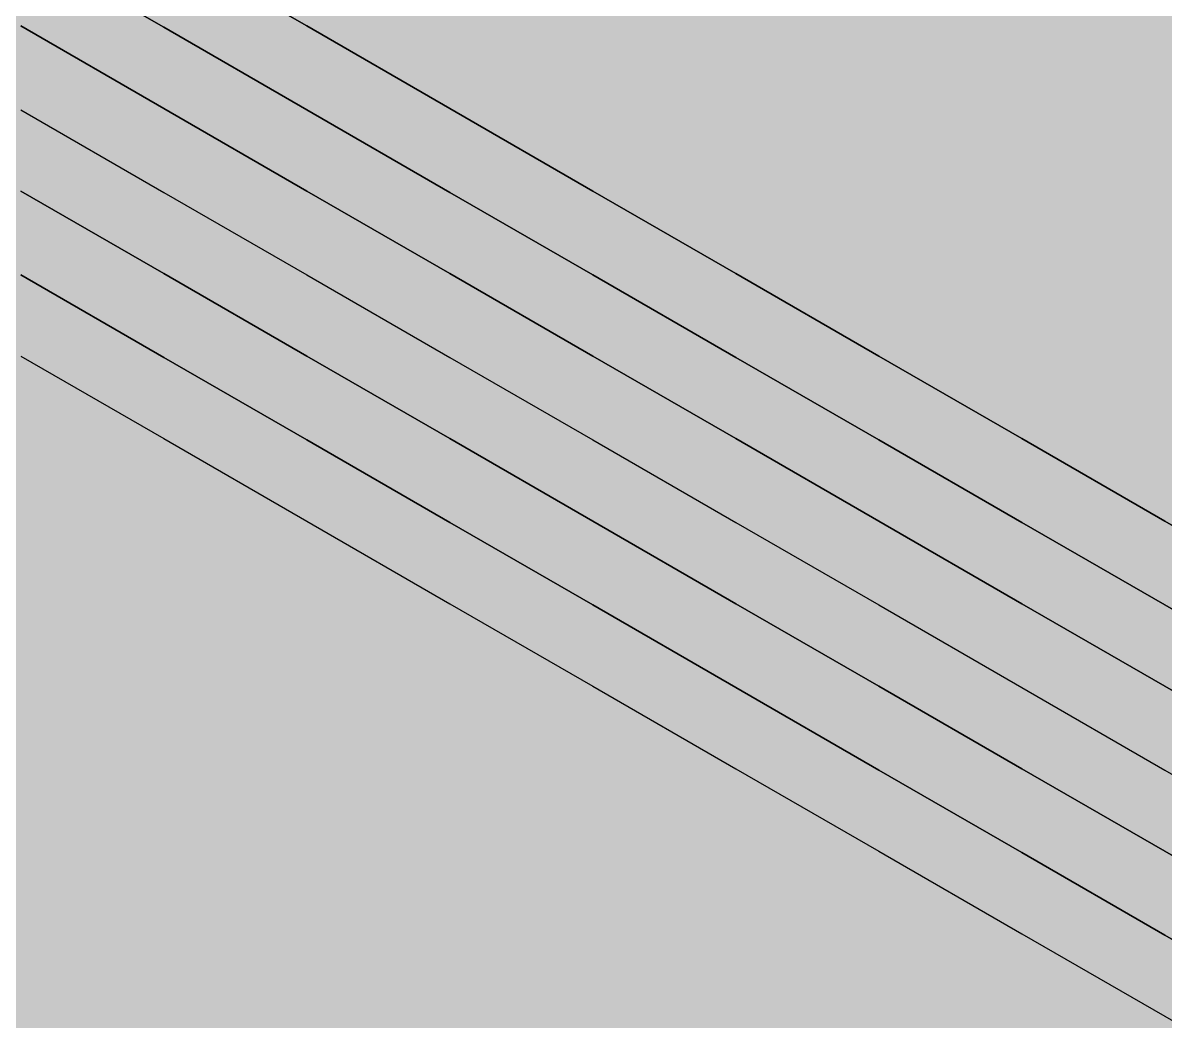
# Model space of a CAD drawing. Header units: metres. Extents: x 0 to 28.4, y 0 to 5.9.
# Drawn here: x 24.8203 to 25.1662, y 4.5685 to 4.871 of the extents above; entities that cross this region are included whole.
import ezdxf

# ---------------------------------------------------------------- set-up
doc = ezdxf.new("R2010")
doc.units = ezdxf.units.M
doc.header["$LTSCALE"] = 0.25
doc.layers.add('ISO-ARISTAS', color=8, linetype='CONTINUOUS')
doc.layers.add('ISO-CONCRETO-SUP', color=254, linetype='CONTINUOUS', true_color=0xe8e8e8)

msp = doc.modelspace()

# ---------------------------------------------------------------- linework, layer by layer
at = {"layer": 'ISO-ARISTAS', "color": 250}
for p, q in [((24.86292, 4.8696), (24.81962, 4.8946)), ((24.81962, 4.8946), (24.86292, 4.8696)), ((24.90622, 4.87), (24.86292, 4.895)), ((24.86292, 4.895), (24.90622, 4.87)), ((24.86292, 4.895), (24.90622, 4.87)), ((24.86292, 4.895), (24.90622, 4.87)), ((24.86292, 4.845), (24.81962, 4.87)), ((24.81962, 4.87), (24.86292, 4.845)), ((24.86292, 4.845), (24.81962, 4.87)), ((24.81962, 4.87), (24.86292, 4.845)), ((24.90622, 4.8446), (24.86292, 4.8696)), ((24.86292, 4.8696), (24.90622, 4.8446)), ((24.94952, 4.845), (24.90622, 4.87)), ((24.90622, 4.87), (24.94952, 4.845)), ((24.90622, 4.87), (24.94952, 4.845)), ((24.90622, 4.87), (24.94952, 4.845)), ((24.81962, 4.8446), (24.86292, 4.8196)), ((24.81962, 4.8446), (24.86292, 4.8196)), ((24.90622, 4.82), (24.86292, 4.845)), ((24.86292, 4.845), (24.90622, 4.82)), ((24.90622, 4.82), (24.86292, 4.845)), ((24.86292, 4.845), (24.90622, 4.82)), ((24.94952, 4.8196), (24.90622, 4.8446)), ((24.90622, 4.8446), (24.94952, 4.8196)), ((24.99282, 4.82), (24.94952, 4.845)), ((24.94952, 4.845), (24.99282, 4.82)), ((24.94952, 4.845), (24.99282, 4.82)), ((24.94952, 4.845), (24.99282, 4.82)), ((24.81962, 4.82), (24.86292, 4.795)), ((24.81962, 4.82), (24.86292, 4.795)), ((24.86292, 4.795), (24.81962, 4.82)), ((24.81962, 4.82), (24.86292, 4.795)), ((24.86292, 4.795), (24.81962, 4.82)), ((24.86292, 4.795), (24.81962, 4.82)), ((24.86292, 4.8196), (24.90622, 4.7946)), ((24.86292, 4.8196), (24.90622, 4.7946)), ((24.94952, 4.795), (24.90622, 4.82)), ((24.90622, 4.82), (24.94952, 4.795)), ((24.94952, 4.795), (24.90622, 4.82)), ((24.90622, 4.82), (24.94952, 4.795)), ((24.99282, 4.7946), (24.94952, 4.8196)), ((24.94952, 4.8196), (24.99282, 4.7946)), ((25.03612, 4.795), (24.99282, 4.82)), ((24.99282, 4.82), (25.03612, 4.795)), ((24.99282, 4.82), (25.03612, 4.795)), ((24.99282, 4.82), (25.03612, 4.795)), ((24.86292, 4.7696), (24.81962, 4.7946)), ((24.86292, 4.7696), (24.81962, 4.7946)), ((24.86292, 4.7696), (24.81962, 4.7946)), ((24.81962, 4.7946), (24.86292, 4.7696)), ((24.86292, 4.795), (24.90622, 4.77)), ((24.86292, 4.795), (24.90622, 4.77)), ((24.90622, 4.77), (24.86292, 4.795)), ((24.86292, 4.795), (24.90622, 4.77)), ((24.90622, 4.77), (24.86292, 4.795)), ((24.90622, 4.77), (24.86292, 4.795)), ((24.90622, 4.7946), (24.94952, 4.7696)), ((24.90622, 4.7946), (24.94952, 4.7696)), ((24.99282, 4.77), (24.94952, 4.795)), ((24.94952, 4.795), (24.99282, 4.77)), ((24.99282, 4.77), (24.94952, 4.795)), ((24.94952, 4.795), (24.99282, 4.77)), ((25.03612, 4.7696), (24.99282, 4.7946)), ((24.99282, 4.7946), (25.03612, 4.7696)), ((25.07942, 4.77), (25.03612, 4.795)), ((25.03612, 4.795), (25.07942, 4.77)), ((25.03612, 4.795), (25.07942, 4.77)), ((25.03612, 4.795), (25.07942, 4.77)), ((24.81962, 4.77), (24.86292, 4.745)), ((24.81962, 4.77), (24.86292, 4.745)), ((24.90622, 4.77), (24.94952, 4.745)), ((24.90622, 4.77), (24.94952, 4.745)), ((24.94952, 4.745), (24.90622, 4.77)), ((24.90622, 4.77), (24.94952, 4.745)), ((24.94952, 4.745), (24.90622, 4.77)), ((24.94952, 4.745), (24.90622, 4.77)), ((25.03612, 4.745), (24.99282, 4.77)), ((24.99282, 4.77), (25.03612, 4.745)), ((25.03612, 4.745), (24.99282, 4.77)), ((24.99282, 4.77), (25.03612, 4.745)), ((25.12272, 4.745), (25.07942, 4.77)), ((25.07942, 4.77), (25.12272, 4.745)), ((25.07942, 4.77), (25.12272, 4.745)), ((25.07942, 4.77), (25.12272, 4.745)), ((24.90622, 4.7446), (24.86292, 4.7696)), ((24.90622, 4.7446), (24.86292, 4.7696)), ((24.90622, 4.7446), (24.86292, 4.7696)), ((24.86292, 4.7696), (24.90622, 4.7446)), ((24.94952, 4.7696), (24.99282, 4.7446)), ((24.94952, 4.7696), (24.99282, 4.7446)), ((25.07942, 4.7446), (25.03612, 4.7696)), ((25.03612, 4.7696), (25.07942, 4.7446)), ((24.86292, 4.745), (24.90622, 4.72)), ((24.86292, 4.745), (24.90622, 4.72)), ((24.94952, 4.7196), (24.90622, 4.7446)), ((24.94952, 4.7196), (24.90622, 4.7446)), ((24.94952, 4.7196), (24.90622, 4.7446)), ((24.90622, 4.7446), (24.94952, 4.7196)), ((24.94952, 4.745), (24.99282, 4.72)), ((24.94952, 4.745), (24.99282, 4.72)), ((24.99282, 4.72), (24.94952, 4.745)), ((24.94952, 4.745), (24.99282, 4.72)), ((24.99282, 4.72), (24.94952, 4.745)), ((24.99282, 4.72), (24.94952, 4.745)), ((24.99282, 4.7446), (25.03612, 4.7196)), ((24.99282, 4.7446), (25.03612, 4.7196)), ((25.07942, 4.72), (25.03612, 4.745)), ((25.03612, 4.745), (25.07942, 4.72)), ((25.07942, 4.72), (25.03612, 4.745)), ((25.03612, 4.745), (25.07942, 4.72)), ((25.12272, 4.7196), (25.07942, 4.7446)), ((25.07942, 4.7446), (25.12272, 4.7196)), ((25.16603, 4.72), (25.12272, 4.745)), ((25.12272, 4.745), (25.16603, 4.72)), ((25.12272, 4.745), (25.16603, 4.72)), ((25.12272, 4.745), (25.16603, 4.72)), ((24.90622, 4.72), (24.94952, 4.695)), ((24.90622, 4.72), (24.94952, 4.695)), ((24.99282, 4.6946), (24.94952, 4.7196)), ((24.99282, 4.6946), (24.94952, 4.7196)), ((24.99282, 4.6946), (24.94952, 4.7196)), ((24.94952, 4.7196), (24.99282, 4.6946)), ((24.99282, 4.72), (25.03612, 4.695)), ((24.99282, 4.72), (25.03612, 4.695)), ((25.03612, 4.695), (24.99282, 4.72)), ((24.99282, 4.72), (25.03612, 4.695)), ((25.03612, 4.695), (24.99282, 4.72)), ((25.03612, 4.695), (24.99282, 4.72)), ((25.03612, 4.7196), (25.07942, 4.6946)), ((25.03612, 4.7196), (25.07942, 4.6946)), ((25.12272, 4.695), (25.07942, 4.72)), ((25.07942, 4.72), (25.12272, 4.695)), ((25.12272, 4.695), (25.07942, 4.72)), ((25.07942, 4.72), (25.12272, 4.695)), ((25.16603, 4.6946), (25.12272, 4.7196)), ((25.12272, 4.7196), (25.16603, 4.6946)), ((25.20933, 4.695), (25.16603, 4.72)), ((25.16603, 4.72), (25.20933, 4.695)), ((25.16603, 4.72), (25.20933, 4.695)), ((25.16603, 4.72), (25.20933, 4.695)), ((24.94952, 4.695), (24.99282, 4.67)), ((24.94952, 4.695), (24.99282, 4.67)), ((25.03612, 4.6696), (24.99282, 4.6946)), ((25.03612, 4.6696), (24.99282, 4.6946)), ((25.03612, 4.6696), (24.99282, 4.6946)), ((24.99282, 4.6946), (25.03612, 4.6696)), ((25.03612, 4.695), (25.07942, 4.67)), ((25.03612, 4.695), (25.07942, 4.67)), ((25.07942, 4.67), (25.03612, 4.695)), ((25.03612, 4.695), (25.07942, 4.67)), ((25.07942, 4.67), (25.03612, 4.695)), ((25.07942, 4.67), (25.03612, 4.695)), ((25.07942, 4.6946), (25.12272, 4.6696)), ((25.07942, 4.6946), (25.12272, 4.6696)), ((25.16603, 4.67), (25.12272, 4.695)), ((25.12272, 4.695), (25.16603, 4.67)), ((25.16603, 4.67), (25.12272, 4.695)), ((25.12272, 4.695), (25.16603, 4.67)), ((25.20933, 4.6696), (25.16603, 4.6946)), ((25.16603, 4.6946), (25.20933, 4.6696)), ((24.99282, 4.67), (25.03612, 4.645)), ((24.99282, 4.67), (25.03612, 4.645)), ((25.07942, 4.6446), (25.03612, 4.6696)), ((25.07942, 4.6446), (25.03612, 4.6696)), ((25.07942, 4.6446), (25.03612, 4.6696)), ((25.03612, 4.6696), (25.07942, 4.6446)), ((25.07942, 4.67), (25.12272, 4.645)), ((25.07942, 4.67), (25.12272, 4.645)), ((25.12272, 4.645), (25.07942, 4.67)), ((25.07942, 4.67), (25.12272, 4.645)), ((25.12272, 4.645), (25.07942, 4.67)), ((25.12272, 4.645), (25.07942, 4.67)), ((25.12272, 4.6696), (25.16603, 4.6446)), ((25.12272, 4.6696), (25.16603, 4.6446)), ((25.20933, 4.645), (25.16603, 4.67)), ((25.16603, 4.67), (25.20933, 4.645)), ((25.20933, 4.645), (25.16603, 4.67)), ((25.16603, 4.67), (25.20933, 4.645)), ((25.03612, 4.645), (25.07942, 4.62)), ((25.03612, 4.645), (25.07942, 4.62)), ((25.12272, 4.6196), (25.07942, 4.6446)), ((25.12272, 4.6196), (25.07942, 4.6446)), ((25.12272, 4.6196), (25.07942, 4.6446)), ((25.07942, 4.6446), (25.12272, 4.6196)), ((25.12272, 4.645), (25.16603, 4.62)), ((25.12272, 4.645), (25.16603, 4.62)), ((25.16603, 4.62), (25.12272, 4.645)), ((25.12272, 4.645), (25.16603, 4.62)), ((25.16603, 4.62), (25.12272, 4.645)), ((25.16603, 4.62), (25.12272, 4.645)), ((25.16603, 4.6446), (25.20933, 4.6196)), ((25.16603, 4.6446), (25.20933, 4.6196)), ((25.07942, 4.62), (25.12272, 4.595)), ((25.07942, 4.62), (25.12272, 4.595)), ((25.16603, 4.5946), (25.12272, 4.6196)), ((25.16603, 4.5946), (25.12272, 4.6196)), ((25.16603, 4.5946), (25.12272, 4.6196)), ((25.12272, 4.6196), (25.16603, 4.5946)), ((25.16603, 4.62), (25.20933, 4.595)), ((25.16603, 4.62), (25.20933, 4.595)), ((25.20933, 4.595), (25.16603, 4.62)), ((25.16603, 4.62), (25.20933, 4.595)), ((25.20933, 4.595), (25.16603, 4.62)), ((25.20933, 4.595), (25.16603, 4.62)), ((25.12272, 4.595), (25.16603, 4.57)), ((25.12272, 4.595), (25.16603, 4.57)), ((25.20933, 4.5696), (25.16603, 4.5946)), ((25.20933, 4.5696), (25.16603, 4.5946)), ((25.20933, 4.5696), (25.16603, 4.5946)), ((25.16603, 4.5946), (25.20933, 4.5696)), ((25.16603, 4.57), (25.20933, 4.545)), ((25.16603, 4.57), (25.20933, 4.545))]:
    msp.add_line(p, q, dxfattribs=at)
at = {"layer": 'ISO-CONCRETO-SUP', "true_color": 0xa6a6a2}
for points in [[(24.86292, 4.895), (24.90622, 4.87), (24.86292, 4.94246), (24.90622, 4.91746)], [(24.94952, 4.89246), (24.99282, 4.86746), (24.94952, 4.93992), (24.99282, 4.91492)], [(24.86292, 4.88992), (24.90622, 4.86492), (24.86292, 4.93738), (24.90622, 4.91238)], [(25.03612, 4.88992), (25.07942, 4.86492), (25.03612, 4.93738), (25.07942, 4.91238)], [(24.94952, 4.88738), (24.99282, 4.86238), (24.94952, 4.93484), (24.99282, 4.90984)], [(25.12272, 4.88738), (25.16603, 4.86238), (25.12272, 4.93484), (25.16603, 4.90984)], [(25.03612, 4.88484), (25.07942, 4.85984), (25.03612, 4.9323), (25.07942, 4.9073)], [(25.12272, 4.8823), (25.16603, 4.8573), (25.12272, 4.92976), (25.16603, 4.90476)], [(24.81962, 4.87), (24.86292, 4.845), (24.81962, 4.92), (24.86292, 4.895)], [(24.90622, 4.87), (24.94952, 4.845), (24.90622, 4.91746), (24.94952, 4.89246)], [(24.81962, 4.86746), (24.86292, 4.84246), (24.81962, 4.91492), (24.86292, 4.88992)], [(24.90622, 4.86492), (24.94952, 4.83992), (24.90622, 4.91238), (24.94952, 4.88738)], [(24.99282, 4.86746), (25.03612, 4.84246), (24.99282, 4.91492), (25.03612, 4.88992)], [(25.07942, 4.86492), (25.12272, 4.83992), (25.07942, 4.91238), (25.12272, 4.88738)], [(24.99282, 4.86238), (25.03612, 4.83738), (24.99282, 4.90984), (25.03612, 4.88484)], [(25.16603, 4.86238), (25.20933, 4.83738), (25.16603, 4.90984), (25.20933, 4.88484)], [(25.07942, 4.85984), (25.12272, 4.83484), (25.07942, 4.9073), (25.12272, 4.8823)], [(25.16603, 4.8573), (25.20933, 4.8323), (25.16603, 4.90476), (25.20933, 4.87976)], [(24.81962, 4.84714), (24.86292, 4.82214), (24.81962, 4.8946), (24.86292, 4.8696)], [(24.86292, 4.845), (24.90622, 4.82), (24.86292, 4.895), (24.90622, 4.87)], [(24.94952, 4.845), (24.99282, 4.82), (24.94952, 4.89246), (24.99282, 4.86746)], [(24.86292, 4.84246), (24.90622, 4.81746), (24.86292, 4.88992), (24.90622, 4.86492)], [(25.03612, 4.84246), (25.07942, 4.81746), (25.03612, 4.88992), (25.07942, 4.86492)], [(24.94952, 4.83992), (24.99282, 4.81492), (24.94952, 4.88738), (24.99282, 4.86238)], [(25.03612, 4.83738), (25.07942, 4.81238), (25.03612, 4.88484), (25.07942, 4.85984)], [(25.12272, 4.83992), (25.16603, 4.81492), (25.12272, 4.88738), (25.16603, 4.86238)], [(25.12272, 4.83484), (25.16603, 4.80984), (25.12272, 4.8823), (25.16603, 4.8573)], [(24.81962, 4.82), (24.86292, 4.795), (24.81962, 4.87), (24.86292, 4.845)], [(24.81962, 4.8446), (24.86292, 4.8196), (24.81962, 4.87), (24.86292, 4.845)], [(24.81962, 4.82), (24.86292, 4.795), (24.81962, 4.86746), (24.86292, 4.84246)], [(24.86292, 4.82214), (24.90622, 4.79714), (24.86292, 4.8696), (24.90622, 4.8446)], [(24.90622, 4.82), (24.94952, 4.795), (24.90622, 4.87), (24.94952, 4.845)], [(24.99282, 4.82), (25.03612, 4.795), (24.99282, 4.86746), (25.03612, 4.84246)], [(24.90622, 4.81746), (24.94952, 4.79246), (24.90622, 4.86492), (24.94952, 4.83992)], [(25.07942, 4.81746), (25.12272, 4.79246), (25.07942, 4.86492), (25.12272, 4.83992)], [(24.99282, 4.81492), (25.03612, 4.78992), (24.99282, 4.86238), (25.03612, 4.83738)], [(25.07942, 4.81238), (25.12272, 4.78738), (25.07942, 4.85984), (25.12272, 4.83484)], [(25.16603, 4.81492), (25.20933, 4.78992), (25.16603, 4.86238), (25.20933, 4.83738)], [(25.16603, 4.80984), (25.20933, 4.78484), (25.16603, 4.8573), (25.20933, 4.8323)], [(24.81962, 4.79968), (24.86292, 4.77468), (24.81962, 4.84714), (24.86292, 4.82214)], [(24.86292, 4.795), (24.90622, 4.77), (24.86292, 4.845), (24.90622, 4.82)], [(24.86292, 4.8196), (24.90622, 4.7946), (24.86292, 4.845), (24.90622, 4.82)], [(24.90622, 4.79714), (24.94952, 4.77214), (24.90622, 4.8446), (24.94952, 4.8196)], [(24.94952, 4.795), (24.99282, 4.77), (24.94952, 4.845), (24.99282, 4.82)], [(24.86292, 4.795), (24.90622, 4.77), (24.86292, 4.84246), (24.90622, 4.81746)], [(24.94952, 4.79246), (24.99282, 4.76746), (24.94952, 4.83992), (24.99282, 4.81492)], [(25.03612, 4.795), (25.07942, 4.77), (25.03612, 4.84246), (25.07942, 4.81746)], [(25.12272, 4.79246), (25.16603, 4.76746), (25.12272, 4.83992), (25.16603, 4.81492)], [(25.03612, 4.78992), (25.07942, 4.76492), (25.03612, 4.83738), (25.07942, 4.81238)], [(25.12272, 4.78738), (25.16603, 4.76238), (25.12272, 4.83484), (25.16603, 4.80984)], [(24.86292, 4.77468), (24.90622, 4.74968), (24.86292, 4.82214), (24.90622, 4.79714)], [(24.81962, 4.7946), (24.86292, 4.7696), (24.81962, 4.82), (24.86292, 4.795)], [(24.90622, 4.77), (24.94952, 4.745), (24.90622, 4.82), (24.94952, 4.795)], [(24.90622, 4.7946), (24.94952, 4.7696), (24.90622, 4.82), (24.94952, 4.795)], [(24.94952, 4.77214), (24.99282, 4.74714), (24.94952, 4.8196), (24.99282, 4.7946)], [(24.99282, 4.77), (25.03612, 4.745), (24.99282, 4.82), (25.03612, 4.795)], [(24.90622, 4.77), (24.94952, 4.745), (24.90622, 4.81746), (24.94952, 4.79246)], [(24.99282, 4.76746), (25.03612, 4.74246), (24.99282, 4.81492), (25.03612, 4.78992)], [(25.07942, 4.77), (25.12272, 4.745), (25.07942, 4.81746), (25.12272, 4.79246)], [(25.16603, 4.76746), (25.20933, 4.74246), (25.16603, 4.81492), (25.20933, 4.78992)], [(25.07942, 4.76492), (25.12272, 4.73992), (25.07942, 4.81238), (25.12272, 4.78738)], [(25.16603, 4.76238), (25.20933, 4.73738), (25.16603, 4.80984), (25.20933, 4.78484)], [(24.81962, 4.75222), (24.86292, 4.72722), (24.81962, 4.79968), (24.86292, 4.77468)], [(24.81962, 4.74714), (24.86292, 4.72214), (24.81962, 4.7946), (24.86292, 4.7696)], [(24.86292, 4.7696), (24.90622, 4.7446), (24.86292, 4.795), (24.90622, 4.77)], [(24.90622, 4.74968), (24.94952, 4.72468), (24.90622, 4.79714), (24.94952, 4.77214)], [(24.94952, 4.745), (24.99282, 4.72), (24.94952, 4.795), (24.99282, 4.77)], [(24.94952, 4.7696), (24.99282, 4.7446), (24.94952, 4.795), (24.99282, 4.77)], [(24.99282, 4.74714), (25.03612, 4.72214), (24.99282, 4.7946), (25.03612, 4.7696)], [(25.03612, 4.745), (25.07942, 4.72), (25.03612, 4.795), (25.07942, 4.77)], [(24.94952, 4.745), (24.99282, 4.72), (24.94952, 4.79246), (24.99282, 4.76746)], [(25.12272, 4.745), (25.16603, 4.72), (25.12272, 4.79246), (25.16603, 4.76746)], [(25.03612, 4.74246), (25.07942, 4.71746), (25.03612, 4.78992), (25.07942, 4.76492)], [(25.12272, 4.73992), (25.16603, 4.71492), (25.12272, 4.78738), (25.16603, 4.76238)], [(24.86292, 4.72722), (24.90622, 4.70222), (24.86292, 4.77468), (24.90622, 4.74968)], [(24.90622, 4.7446), (24.94952, 4.7196), (24.90622, 4.77), (24.94952, 4.745)], [(24.94952, 4.72468), (24.99282, 4.69968), (24.94952, 4.77214), (24.99282, 4.74714)], [(24.99282, 4.72), (25.03612, 4.695), (24.99282, 4.77), (25.03612, 4.745)], [(24.99282, 4.7446), (25.03612, 4.7196), (24.99282, 4.77), (25.03612, 4.745)], [(25.07942, 4.72), (25.12272, 4.695), (25.07942, 4.77), (25.12272, 4.745)], [(24.86292, 4.72214), (24.90622, 4.69714), (24.86292, 4.7696), (24.90622, 4.7446)], [(24.99282, 4.72), (25.03612, 4.695), (24.99282, 4.76746), (25.03612, 4.74246)], [(25.03612, 4.72214), (25.07942, 4.69714), (25.03612, 4.7696), (25.07942, 4.7446)], [(25.16603, 4.72), (25.20933, 4.695), (25.16603, 4.76746), (25.20933, 4.74246)], [(25.07942, 4.71746), (25.12272, 4.69246), (25.07942, 4.76492), (25.12272, 4.73992)], [(25.16603, 4.71492), (25.20933, 4.68992), (25.16603, 4.76238), (25.20933, 4.73738)], [(24.81962, 4.70476), (24.86292, 4.67976), (24.81962, 4.75222), (24.86292, 4.72722)], [(24.90622, 4.70222), (24.94952, 4.67722), (24.90622, 4.74968), (24.94952, 4.72468)], [(24.81962, 4.69968), (24.86292, 4.67468), (24.81962, 4.74714), (24.86292, 4.72214)], [(24.99282, 4.69968), (25.03612, 4.67468), (24.99282, 4.74714), (25.03612, 4.72214)], [(24.90622, 4.69714), (24.94952, 4.67214), (24.90622, 4.7446), (24.94952, 4.7196)], [(24.94952, 4.7196), (24.99282, 4.6946), (24.94952, 4.745), (24.99282, 4.72)], [(25.03612, 4.695), (25.07942, 4.67), (25.03612, 4.745), (25.07942, 4.72)], [(25.03612, 4.7196), (25.07942, 4.6946), (25.03612, 4.745), (25.07942, 4.72)], [(25.03612, 4.695), (25.07942, 4.67), (25.03612, 4.74246), (25.07942, 4.71746)], [(25.07942, 4.69714), (25.12272, 4.67214), (25.07942, 4.7446), (25.12272, 4.7196)], [(25.12272, 4.695), (25.16603, 4.67), (25.12272, 4.745), (25.16603, 4.72)], [(25.12272, 4.69246), (25.16603, 4.66746), (25.12272, 4.73992), (25.16603, 4.71492)], [(24.86292, 4.67976), (24.90622, 4.65476), (24.86292, 4.72722), (24.90622, 4.70222)], [(24.86292, 4.67468), (24.90622, 4.64968), (24.86292, 4.72214), (24.90622, 4.69714)], [(24.94952, 4.67722), (24.99282, 4.65222), (24.94952, 4.72468), (24.99282, 4.69968)], [(25.03612, 4.67468), (25.07942, 4.64968), (25.03612, 4.72214), (25.07942, 4.69714)], [(24.94952, 4.67214), (24.99282, 4.64714), (24.94952, 4.7196), (24.99282, 4.6946)], [(24.99282, 4.6946), (25.03612, 4.6696), (24.99282, 4.72), (25.03612, 4.695)], [(25.07942, 4.67), (25.12272, 4.645), (25.07942, 4.72), (25.12272, 4.695)], [(25.07942, 4.6946), (25.12272, 4.6696), (25.07942, 4.72), (25.12272, 4.695)], [(25.12272, 4.67214), (25.16603, 4.64714), (25.12272, 4.7196), (25.16603, 4.6946)], [(25.16603, 4.67), (25.20933, 4.645), (25.16603, 4.72), (25.20933, 4.695)], [(25.07942, 4.67), (25.12272, 4.645), (25.07942, 4.71746), (25.12272, 4.69246)], [(25.16603, 4.66746), (25.20933, 4.64246), (25.16603, 4.71492), (25.20933, 4.68992)], [(24.81962, 4.6573), (24.86292, 4.6323), (24.81962, 4.70476), (24.86292, 4.67976)], [(24.90622, 4.65476), (24.94952, 4.62976), (24.90622, 4.70222), (24.94952, 4.67722)], [(24.81962, 4.65222), (24.86292, 4.62722), (24.81962, 4.69968), (24.86292, 4.67468)], [(24.99282, 4.65222), (25.03612, 4.62722), (24.99282, 4.69968), (25.03612, 4.67468)], [(24.90622, 4.64968), (24.94952, 4.62468), (24.90622, 4.69714), (24.94952, 4.67214)], [(24.99282, 4.64714), (25.03612, 4.62214), (24.99282, 4.6946), (25.03612, 4.6696)], [(25.03612, 4.6696), (25.07942, 4.6446), (25.03612, 4.695), (25.07942, 4.67)], [(25.07942, 4.64968), (25.12272, 4.62468), (25.07942, 4.69714), (25.12272, 4.67214)], [(25.12272, 4.645), (25.16603, 4.62), (25.12272, 4.695), (25.16603, 4.67)], [(25.12272, 4.6696), (25.16603, 4.6446), (25.12272, 4.695), (25.16603, 4.67)], [(25.16603, 4.64714), (25.20933, 4.62214), (25.16603, 4.6946), (25.20933, 4.6696)], [(25.12272, 4.645), (25.16603, 4.62), (25.12272, 4.69246), (25.16603, 4.66746)], [(24.86292, 4.6323), (24.90622, 4.6073), (24.86292, 4.67976), (24.90622, 4.65476)], [(24.94952, 4.62976), (24.99282, 4.60476), (24.94952, 4.67722), (24.99282, 4.65222)], [(24.86292, 4.62722), (24.90622, 4.60222), (24.86292, 4.67468), (24.90622, 4.64968)], [(25.03612, 4.62722), (25.07942, 4.60222), (25.03612, 4.67468), (25.07942, 4.64968)], [(24.94952, 4.62468), (24.99282, 4.59968), (24.94952, 4.67214), (24.99282, 4.64714)], [(25.03612, 4.62214), (25.07942, 4.59714), (25.03612, 4.6696), (25.07942, 4.6446)], [(25.07942, 4.6446), (25.12272, 4.6196), (25.07942, 4.67), (25.12272, 4.645)], [(25.12272, 4.62468), (25.16603, 4.59968), (25.12272, 4.67214), (25.16603, 4.64714)], [(25.16603, 4.62), (25.20933, 4.595), (25.16603, 4.67), (25.20933, 4.645)], [(25.16603, 4.6446), (25.20933, 4.6196), (25.16603, 4.67), (25.20933, 4.645)], [(25.16603, 4.62), (25.20933, 4.595), (25.16603, 4.66746), (25.20933, 4.64246)], [(24.81962, 4.60984), (24.86292, 4.58484), (24.81962, 4.6573), (24.86292, 4.6323)], [(24.90622, 4.6073), (24.94952, 4.5823), (24.90622, 4.65476), (24.94952, 4.62976)], [(24.81962, 4.60476), (24.86292, 4.57976), (24.81962, 4.65222), (24.86292, 4.62722)], [(24.90622, 4.60222), (24.94952, 4.57722), (24.90622, 4.64968), (24.94952, 4.62468)], [(24.99282, 4.60476), (25.03612, 4.57976), (24.99282, 4.65222), (25.03612, 4.62722)], [(25.07942, 4.60222), (25.12272, 4.57722), (25.07942, 4.64968), (25.12272, 4.62468)], [(24.99282, 4.59968), (25.03612, 4.57468), (24.99282, 4.64714), (25.03612, 4.62214)], [(25.16603, 4.59968), (25.20933, 4.57468), (25.16603, 4.64714), (25.20933, 4.62214)], [(25.07942, 4.59714), (25.12272, 4.57214), (25.07942, 4.6446), (25.12272, 4.6196)], [(25.12272, 4.6196), (25.16603, 4.5946), (25.12272, 4.645), (25.16603, 4.62)], [(24.86292, 4.58484), (24.90622, 4.55984), (24.86292, 4.6323), (24.90622, 4.6073)], [(24.94952, 4.5823), (24.99282, 4.5573), (24.94952, 4.62976), (24.99282, 4.60476)], [(24.86292, 4.57976), (24.90622, 4.55476), (24.86292, 4.62722), (24.90622, 4.60222)], [(24.94952, 4.57722), (24.99282, 4.55222), (24.94952, 4.62468), (24.99282, 4.59968)], [(25.03612, 4.57976), (25.07942, 4.55476), (25.03612, 4.62722), (25.07942, 4.60222)], [(25.12272, 4.57722), (25.16603, 4.55222), (25.12272, 4.62468), (25.16603, 4.59968)], [(25.03612, 4.57468), (25.07942, 4.54968), (25.03612, 4.62214), (25.07942, 4.59714)], [(25.12272, 4.57214), (25.16603, 4.54714), (25.12272, 4.6196), (25.16603, 4.5946)], [(25.16603, 4.5946), (25.20933, 4.5696), (25.16603, 4.62), (25.20933, 4.595)], [(24.81962, 4.56238), (24.86292, 4.53738), (24.81962, 4.60984), (24.86292, 4.58484)], [(24.90622, 4.55984), (24.94952, 4.53484), (24.90622, 4.6073), (24.94952, 4.5823)], [(24.81962, 4.5573), (24.86292, 4.5323), (24.81962, 4.60476), (24.86292, 4.57976)], [(24.99282, 4.5573), (25.03612, 4.5323), (24.99282, 4.60476), (25.03612, 4.57976)], [(24.90622, 4.55476), (24.94952, 4.52976), (24.90622, 4.60222), (24.94952, 4.57722)], [(25.07942, 4.55476), (25.12272, 4.52976), (25.07942, 4.60222), (25.12272, 4.57722)], [(24.99282, 4.55222), (25.03612, 4.52722), (24.99282, 4.59968), (25.03612, 4.57468)], [(25.07942, 4.54968), (25.12272, 4.52468), (25.07942, 4.59714), (25.12272, 4.57214)], [(25.16603, 4.55222), (25.20933, 4.52722), (25.16603, 4.59968), (25.20933, 4.57468)], [(25.16603, 4.54714), (25.20933, 4.52214), (25.16603, 4.5946), (25.20933, 4.5696)], [(24.86292, 4.53738), (24.90622, 4.51238), (24.86292, 4.58484), (24.90622, 4.55984)], [(24.86292, 4.5323), (24.90622, 4.5073), (24.86292, 4.57976), (24.90622, 4.55476)], [(24.94952, 4.53484), (24.99282, 4.50984), (24.94952, 4.5823), (24.99282, 4.5573)], [(25.03612, 4.5323), (25.07942, 4.5073), (25.03612, 4.57976), (25.07942, 4.55476)], [(24.94952, 4.52976), (24.99282, 4.50476), (24.94952, 4.57722), (24.99282, 4.55222)], [(25.12272, 4.52976), (25.16603, 4.50476), (25.12272, 4.57722), (25.16603, 4.55222)], [(25.03612, 4.52722), (25.07942, 4.50222), (25.03612, 4.57468), (25.07942, 4.54968)], [(25.12272, 4.52468), (25.16603, 4.49968), (25.12272, 4.57214), (25.16603, 4.54714)]]:
    msp.add_solid(points, dxfattribs=at)
at = {"layer": 'ISO-CONCRETO-SUP', "true_color": 0xb8b8b3}
for points in [[(24.81962, 4.92), (24.86292, 4.895), (24.77631, 4.895), (24.81962, 4.87)], [(24.77964, 4.89692), (24.82295, 4.87192), (24.73967, 4.87385), (24.78298, 4.84885)], [(24.81962, 4.8946), (24.86292, 4.8696), (24.77631, 4.8696), (24.81962, 4.8446)], [(24.86292, 4.895), (24.90622, 4.87), (24.81962, 4.87), (24.86292, 4.845)], [(24.86292, 4.895), (24.90622, 4.87), (24.82295, 4.87192), (24.86625, 4.84692)], [(24.82295, 4.87192), (24.86625, 4.84692), (24.78298, 4.84885), (24.82628, 4.82385)], [(24.81962, 4.87), (24.86292, 4.845), (24.77631, 4.845), (24.81962, 4.82)], [(24.81962, 4.87), (24.86292, 4.845), (24.77631, 4.845), (24.81962, 4.82)], [(24.86292, 4.8696), (24.90622, 4.8446), (24.81962, 4.8446), (24.86292, 4.8196)], [(24.90622, 4.87), (24.94952, 4.845), (24.86292, 4.845), (24.90622, 4.82)], [(24.90622, 4.87), (24.94952, 4.845), (24.86625, 4.84692), (24.90955, 4.82192)], [(24.78298, 4.84885), (24.82628, 4.82385), (24.74301, 4.82577), (24.78631, 4.80077)], [(24.86625, 4.84692), (24.90955, 4.82192), (24.82628, 4.82385), (24.86958, 4.79885)], [(24.81962, 4.8446), (24.86292, 4.8196), (24.77631, 4.8196), (24.81962, 4.7946)], [(24.81962, 4.8446), (24.86292, 4.8196), (24.77631, 4.8196), (24.81962, 4.7946)], [(24.86292, 4.845), (24.90622, 4.82), (24.81962, 4.82), (24.86292, 4.795)], [(24.86292, 4.845), (24.90622, 4.82), (24.81962, 4.82), (24.86292, 4.795)], [(24.90622, 4.8446), (24.94952, 4.8196), (24.86292, 4.8196), (24.90622, 4.7946)], [(24.94952, 4.845), (24.99282, 4.82), (24.90622, 4.82), (24.94952, 4.795)], [(24.94952, 4.845), (24.99282, 4.82), (24.90955, 4.82192), (24.95285, 4.79692)], [(24.82628, 4.82385), (24.86958, 4.79885), (24.78631, 4.80077), (24.82961, 4.77577)], [(24.90955, 4.82192), (24.95285, 4.79692), (24.86958, 4.79885), (24.91288, 4.77385)], [(24.81962, 4.82), (24.86292, 4.795), (24.77964, 4.79692), (24.82295, 4.77192)], [(24.86292, 4.8196), (24.90622, 4.7946), (24.81962, 4.7946), (24.86292, 4.7696)], [(24.86292, 4.8196), (24.90622, 4.7946), (24.81962, 4.7946), (24.86292, 4.7696)], [(24.90622, 4.82), (24.94952, 4.795), (24.86292, 4.795), (24.90622, 4.77)], [(24.90622, 4.82), (24.94952, 4.795), (24.86292, 4.795), (24.90622, 4.77)], [(24.94952, 4.8196), (24.99282, 4.7946), (24.90622, 4.7946), (24.94952, 4.7696)], [(24.99282, 4.82), (25.03612, 4.795), (24.94952, 4.795), (24.99282, 4.77)], [(24.99282, 4.82), (25.03612, 4.795), (24.95285, 4.79692), (24.99615, 4.77192)], [(24.78631, 4.80077), (24.82961, 4.77577), (24.74634, 4.77769), (24.78964, 4.75269)], [(24.86958, 4.79885), (24.91288, 4.77385), (24.82961, 4.77577), (24.87291, 4.75077)], [(24.77964, 4.79692), (24.82295, 4.77192), (24.73967, 4.77385), (24.78298, 4.74885)], [(24.86292, 4.795), (24.90622, 4.77), (24.82295, 4.77192), (24.86625, 4.74692)], [(24.90622, 4.7946), (24.94952, 4.7696), (24.86292, 4.7696), (24.90622, 4.7446)], [(24.90622, 4.7946), (24.94952, 4.7696), (24.86292, 4.7696), (24.90622, 4.7446)], [(24.94952, 4.795), (24.99282, 4.77), (24.90622, 4.77), (24.94952, 4.745)], [(24.94952, 4.795), (24.99282, 4.77), (24.90622, 4.77), (24.94952, 4.745)], [(24.95285, 4.79692), (24.99615, 4.77192), (24.91288, 4.77385), (24.95618, 4.74885)], [(24.99282, 4.7946), (25.03612, 4.7696), (24.94952, 4.7696), (24.99282, 4.7446)], [(25.03612, 4.795), (25.07942, 4.77), (24.99282, 4.77), (25.03612, 4.745)], [(25.03612, 4.795), (25.07942, 4.77), (24.99615, 4.77192), (25.03945, 4.74692)], [(24.82961, 4.77577), (24.87291, 4.75077), (24.78964, 4.75269), (24.83294, 4.72769)], [(24.91288, 4.77385), (24.95618, 4.74885), (24.87291, 4.75077), (24.91621, 4.72577)], [(24.82295, 4.77192), (24.86625, 4.74692), (24.78298, 4.74885), (24.82628, 4.72385)], [(24.90622, 4.77), (24.94952, 4.745), (24.86625, 4.74692), (24.90955, 4.72192)], [(24.99282, 4.77), (25.03612, 4.745), (24.94952, 4.745), (24.99282, 4.72)], [(24.99282, 4.77), (25.03612, 4.745), (24.94952, 4.745), (24.99282, 4.72)], [(24.99615, 4.77192), (25.03945, 4.74692), (24.95618, 4.74885), (24.99948, 4.72385)], [(25.07942, 4.77), (25.12272, 4.745), (25.03612, 4.745), (25.07942, 4.72)], [(25.07942, 4.77), (25.12272, 4.745), (25.03945, 4.74692), (25.08275, 4.72192)], [(24.94952, 4.7696), (24.99282, 4.7446), (24.90622, 4.7446), (24.94952, 4.7196)], [(24.94952, 4.7696), (24.99282, 4.7446), (24.90622, 4.7446), (24.94952, 4.7196)], [(25.03612, 4.7696), (25.07942, 4.7446), (24.99282, 4.7446), (25.03612, 4.7196)], [(24.78964, 4.75269), (24.83294, 4.72769), (24.74967, 4.72962), (24.79297, 4.70462)], [(24.87291, 4.75077), (24.91621, 4.72577), (24.83294, 4.72769), (24.87624, 4.70269)], [(24.78298, 4.74885), (24.82628, 4.72385), (24.74301, 4.72577), (24.78631, 4.70077)], [(24.86625, 4.74692), (24.90955, 4.72192), (24.82628, 4.72385), (24.86958, 4.69885)], [(24.95618, 4.74885), (24.99948, 4.72385), (24.91621, 4.72577), (24.95951, 4.70077)], [(25.03945, 4.74692), (25.08275, 4.72192), (24.99948, 4.72385), (25.04278, 4.69885)], [(24.94952, 4.745), (24.99282, 4.72), (24.90955, 4.72192), (24.95285, 4.69692)], [(24.99282, 4.7446), (25.03612, 4.7196), (24.94952, 4.7196), (24.99282, 4.6946)], [(24.99282, 4.7446), (25.03612, 4.7196), (24.94952, 4.7196), (24.99282, 4.6946)], [(25.03612, 4.745), (25.07942, 4.72), (24.99282, 4.72), (25.03612, 4.695)], [(25.03612, 4.745), (25.07942, 4.72), (24.99282, 4.72), (25.03612, 4.695)], [(25.07942, 4.7446), (25.12272, 4.7196), (25.03612, 4.7196), (25.07942, 4.6946)], [(25.12272, 4.745), (25.16603, 4.72), (25.07942, 4.72), (25.12272, 4.695)], [(25.12272, 4.745), (25.16603, 4.72), (25.08275, 4.72192), (25.12606, 4.69692)], [(24.83294, 4.72769), (24.87624, 4.70269), (24.79297, 4.70462), (24.83627, 4.67962)], [(24.91621, 4.72577), (24.95951, 4.70077), (24.87624, 4.70269), (24.91954, 4.67769)], [(24.82628, 4.72385), (24.86958, 4.69885), (24.78631, 4.70077), (24.82961, 4.67577)], [(24.90955, 4.72192), (24.95285, 4.69692), (24.86958, 4.69885), (24.91288, 4.67385)], [(24.99948, 4.72385), (25.04278, 4.69885), (24.95951, 4.70077), (25.00281, 4.67577)], [(25.08275, 4.72192), (25.12606, 4.69692), (25.04278, 4.69885), (25.08608, 4.67385)], [(24.99282, 4.72), (25.03612, 4.695), (24.95285, 4.69692), (24.99615, 4.67192)], [(25.03612, 4.7196), (25.07942, 4.6946), (24.99282, 4.6946), (25.03612, 4.6696)], [(25.03612, 4.7196), (25.07942, 4.6946), (24.99282, 4.6946), (25.03612, 4.6696)], [(25.07942, 4.72), (25.12272, 4.695), (25.03612, 4.695), (25.07942, 4.67)], [(25.07942, 4.72), (25.12272, 4.695), (25.03612, 4.695), (25.07942, 4.67)], [(25.12272, 4.7196), (25.16603, 4.6946), (25.07942, 4.6946), (25.12272, 4.6696)], [(25.16603, 4.72), (25.20933, 4.695), (25.12272, 4.695), (25.16603, 4.67)], [(25.16603, 4.72), (25.20933, 4.695), (25.12606, 4.69692), (25.16936, 4.67192)], [(24.79297, 4.70462), (24.83627, 4.67962), (24.753, 4.68154), (24.7963, 4.65654)], [(24.78631, 4.70077), (24.82961, 4.67577), (24.74634, 4.67769), (24.78964, 4.65269)], [(24.87624, 4.70269), (24.91954, 4.67769), (24.83627, 4.67962), (24.87957, 4.65462)], [(24.95951, 4.70077), (25.00281, 4.67577), (24.91954, 4.67769), (24.96284, 4.65269)], [(24.86958, 4.69885), (24.91288, 4.67385), (24.82961, 4.67577), (24.87291, 4.65077)], [(25.04278, 4.69885), (25.08608, 4.67385), (25.00281, 4.67577), (25.04611, 4.65077)], [(24.95285, 4.69692), (24.99615, 4.67192), (24.91288, 4.67385), (24.95618, 4.64885)], [(25.03612, 4.695), (25.07942, 4.67), (24.99615, 4.67192), (25.03945, 4.64692)], [(25.07942, 4.6946), (25.12272, 4.6696), (25.03612, 4.6696), (25.07942, 4.6446)], [(25.07942, 4.6946), (25.12272, 4.6696), (25.03612, 4.6696), (25.07942, 4.6446)], [(25.12272, 4.695), (25.16603, 4.67), (25.07942, 4.67), (25.12272, 4.645)], [(25.12272, 4.695), (25.16603, 4.67), (25.07942, 4.67), (25.12272, 4.645)], [(25.12606, 4.69692), (25.16936, 4.67192), (25.08608, 4.67385), (25.12939, 4.64885)], [(25.16603, 4.6946), (25.20933, 4.6696), (25.12272, 4.6696), (25.16603, 4.6446)], [(25.20933, 4.695), (25.25263, 4.67), (25.16603, 4.67), (25.20933, 4.645)], [(24.83627, 4.67962), (24.87957, 4.65462), (24.7963, 4.65654), (24.8396, 4.63154)], [(24.91954, 4.67769), (24.96284, 4.65269), (24.87957, 4.65462), (24.92287, 4.62962)], [(24.82961, 4.67577), (24.87291, 4.65077), (24.78964, 4.65269), (24.83294, 4.62769)], [(24.91288, 4.67385), (24.95618, 4.64885), (24.87291, 4.65077), (24.91621, 4.62577)], [(25.00281, 4.67577), (25.04611, 4.65077), (24.96284, 4.65269), (25.00614, 4.62769)], [(25.08608, 4.67385), (25.12939, 4.64885), (25.04611, 4.65077), (25.08942, 4.62577)], [(24.99615, 4.67192), (25.03945, 4.64692), (24.95618, 4.64885), (24.99948, 4.62385)], [(25.07942, 4.67), (25.12272, 4.645), (25.03945, 4.64692), (25.08275, 4.62192)], [(25.12272, 4.6696), (25.16603, 4.6446), (25.07942, 4.6446), (25.12272, 4.6196)], [(25.12272, 4.6696), (25.16603, 4.6446), (25.07942, 4.6446), (25.12272, 4.6196)], [(25.16603, 4.67), (25.20933, 4.645), (25.12272, 4.645), (25.16603, 4.62)], [(25.16603, 4.67), (25.20933, 4.645), (25.12272, 4.645), (25.16603, 4.62)], [(25.16936, 4.67192), (25.21266, 4.64692), (25.12939, 4.64885), (25.17269, 4.62385)], [(25.20933, 4.6696), (25.25263, 4.6446), (25.16603, 4.6446), (25.20933, 4.6196)], [(24.7963, 4.65654), (24.8396, 4.63154), (24.75633, 4.63346), (24.79963, 4.60846)], [(24.78964, 4.65269), (24.83294, 4.62769), (24.74967, 4.62962), (24.79297, 4.60462)], [(24.87957, 4.65462), (24.92287, 4.62962), (24.8396, 4.63154), (24.8829, 4.60654)], [(24.96284, 4.65269), (25.00614, 4.62769), (24.92287, 4.62962), (24.96617, 4.60462)], [(24.87291, 4.65077), (24.91621, 4.62577), (24.83294, 4.62769), (24.87624, 4.60269)], [(24.95618, 4.64885), (24.99948, 4.62385), (24.91621, 4.62577), (24.95951, 4.60077)], [(25.04611, 4.65077), (25.08942, 4.62577), (25.00614, 4.62769), (25.04945, 4.60269)], [(25.12939, 4.64885), (25.17269, 4.62385), (25.08942, 4.62577), (25.13272, 4.60077)], [(25.03945, 4.64692), (25.08275, 4.62192), (24.99948, 4.62385), (25.04278, 4.59885)], [(25.12272, 4.645), (25.16603, 4.62), (25.08275, 4.62192), (25.12606, 4.59692)], [(25.16603, 4.6446), (25.20933, 4.6196), (25.12272, 4.6196), (25.16603, 4.5946)], [(25.16603, 4.6446), (25.20933, 4.6196), (25.12272, 4.6196), (25.16603, 4.5946)], [(25.20933, 4.645), (25.25263, 4.62), (25.16603, 4.62), (25.20933, 4.595)], [(25.20933, 4.645), (25.25263, 4.62), (25.16603, 4.62), (25.20933, 4.595)], [(24.8396, 4.63154), (24.8829, 4.60654), (24.79963, 4.60846), (24.84293, 4.58346)], [(24.92287, 4.62962), (24.96617, 4.60462), (24.8829, 4.60654), (24.9262, 4.58154)], [(24.83294, 4.62769), (24.87624, 4.60269), (24.79297, 4.60462), (24.83627, 4.57962)], [(24.91621, 4.62577), (24.95951, 4.60077), (24.87624, 4.60269), (24.91954, 4.57769)], [(25.00614, 4.62769), (25.04945, 4.60269), (24.96617, 4.60462), (25.00947, 4.57962)], [(25.08942, 4.62577), (25.13272, 4.60077), (25.04945, 4.60269), (25.09275, 4.57769)], [(24.99948, 4.62385), (25.04278, 4.59885), (24.95951, 4.60077), (25.00281, 4.57577)], [(25.08275, 4.62192), (25.12606, 4.59692), (25.04278, 4.59885), (25.08608, 4.57385)], [(25.17269, 4.62385), (25.21599, 4.59885), (25.13272, 4.60077), (25.17602, 4.57577)], [(25.16603, 4.62), (25.20933, 4.595), (25.12606, 4.59692), (25.16936, 4.57192)], [(25.20933, 4.6196), (25.25263, 4.5946), (25.16603, 4.5946), (25.20933, 4.5696)], [(25.20933, 4.6196), (25.25263, 4.5946), (25.16603, 4.5946), (25.20933, 4.5696)], [(24.79963, 4.60846), (24.84293, 4.58346), (24.75966, 4.58538), (24.80296, 4.56038)], [(24.79297, 4.60462), (24.83627, 4.57962), (24.753, 4.58154), (24.7963, 4.55654)], [(24.8829, 4.60654), (24.9262, 4.58154), (24.84293, 4.58346), (24.88623, 4.55846)], [(24.96617, 4.60462), (25.00947, 4.57962), (24.9262, 4.58154), (24.9695, 4.55654)], [(24.87624, 4.60269), (24.91954, 4.57769), (24.83627, 4.57962), (24.87957, 4.55462)], [(24.95951, 4.60077), (25.00281, 4.57577), (24.91954, 4.57769), (24.96284, 4.55269)], [(25.04945, 4.60269), (25.09275, 4.57769), (25.00947, 4.57962), (25.05278, 4.55462)], [(25.13272, 4.60077), (25.17602, 4.57577), (25.09275, 4.57769), (25.13605, 4.55269)], [(25.04278, 4.59885), (25.08608, 4.57385), (25.00281, 4.57577), (25.04611, 4.55077)], [(25.12606, 4.59692), (25.16936, 4.57192), (25.08608, 4.57385), (25.12939, 4.54885)], [(24.84293, 4.58346), (24.88623, 4.55846), (24.80296, 4.56038), (24.84626, 4.53538)], [(24.83627, 4.57962), (24.87957, 4.55462), (24.7963, 4.55654), (24.8396, 4.53154)], [(24.9262, 4.58154), (24.9695, 4.55654), (24.88623, 4.55846), (24.92953, 4.53346)], [(25.00947, 4.57962), (25.05278, 4.55462), (24.9695, 4.55654), (25.01281, 4.53154)], [(24.91954, 4.57769), (24.96284, 4.55269), (24.87957, 4.55462), (24.92287, 4.52962)], [(25.09275, 4.57769), (25.13605, 4.55269), (25.05278, 4.55462), (25.09608, 4.52962)], [(25.00281, 4.57577), (25.04611, 4.55077), (24.96284, 4.55269), (25.00614, 4.52769)], [(25.08608, 4.57385), (25.12939, 4.54885), (25.04611, 4.55077), (25.08942, 4.52577)], [(25.17602, 4.57577), (25.21932, 4.55077), (25.13605, 4.55269), (25.17935, 4.52769)], [(25.16936, 4.57192), (25.21266, 4.54692), (25.12939, 4.54885), (25.17269, 4.52385)]]:
    msp.add_solid(points, dxfattribs=at)
at = {"layer": 'ISO-CONCRETO-SUP', "true_color": 0x989388}
for points in [[(24.81962, 4.87), (24.86292, 4.845), (24.7792, 4.84667), (24.8225, 4.82167)], [(24.7792, 4.84667), (24.8225, 4.82167), (24.73879, 4.82333), (24.78209, 4.79833)], [(24.86292, 4.845), (24.90622, 4.82), (24.8225, 4.82167), (24.8658, 4.79667)], [(24.8225, 4.82167), (24.8658, 4.79667), (24.78209, 4.79833), (24.82539, 4.77333)], [(24.90622, 4.82), (24.94952, 4.795), (24.8658, 4.79667), (24.9091, 4.77167)], [(24.78209, 4.79833), (24.82539, 4.77333), (24.74167, 4.775), (24.78497, 4.75)], [(24.8658, 4.79667), (24.9091, 4.77167), (24.82539, 4.77333), (24.86869, 4.74833)], [(24.94952, 4.795), (24.99282, 4.77), (24.9091, 4.77167), (24.95241, 4.74667)], [(24.82539, 4.77333), (24.86869, 4.74833), (24.78497, 4.75), (24.82828, 4.725)], [(24.81962, 4.77), (24.86292, 4.745), (24.7792, 4.74667), (24.8225, 4.72167)], [(24.9091, 4.77167), (24.95241, 4.74667), (24.86869, 4.74833), (24.91199, 4.72333)], [(24.99282, 4.77), (25.03612, 4.745), (24.95241, 4.74667), (24.99571, 4.72167)], [(24.78497, 4.75), (24.82828, 4.725), (24.74456, 4.72667), (24.78786, 4.70167)], [(24.7792, 4.74667), (24.8225, 4.72167), (24.73879, 4.72333), (24.78209, 4.69833)], [(24.86869, 4.74833), (24.91199, 4.72333), (24.82828, 4.725), (24.87158, 4.7)], [(24.95241, 4.74667), (24.99571, 4.72167), (24.91199, 4.72333), (24.95529, 4.69833)], [(24.86292, 4.745), (24.90622, 4.72), (24.8225, 4.72167), (24.8658, 4.69667)], [(25.03612, 4.745), (25.07942, 4.72), (24.99571, 4.72167), (25.03901, 4.69667)], [(24.82828, 4.725), (24.87158, 4.7), (24.78786, 4.70167), (24.83116, 4.67667)], [(24.8225, 4.72167), (24.8658, 4.69667), (24.78209, 4.69833), (24.82539, 4.67333)], [(24.91199, 4.72333), (24.95529, 4.69833), (24.87158, 4.7), (24.91488, 4.675)], [(24.99571, 4.72167), (25.03901, 4.69667), (24.95529, 4.69833), (24.99859, 4.67333)], [(24.90622, 4.72), (24.94952, 4.695), (24.8658, 4.69667), (24.9091, 4.67167)], [(25.07942, 4.72), (25.12272, 4.695), (25.03901, 4.69667), (25.08231, 4.67167)], [(24.78786, 4.70167), (24.83116, 4.67667), (24.74745, 4.67833), (24.79075, 4.65333)], [(24.78209, 4.69833), (24.82539, 4.67333), (24.74167, 4.675), (24.78497, 4.65)], [(24.87158, 4.7), (24.91488, 4.675), (24.83116, 4.67667), (24.87446, 4.65167)], [(24.95529, 4.69833), (24.99859, 4.67333), (24.91488, 4.675), (24.95818, 4.65)], [(24.8658, 4.69667), (24.9091, 4.67167), (24.82539, 4.67333), (24.86869, 4.64833)], [(24.94952, 4.695), (24.99282, 4.67), (24.9091, 4.67167), (24.95241, 4.64667)], [(25.03901, 4.69667), (25.08231, 4.67167), (24.99859, 4.67333), (25.0419, 4.64833)], [(25.12272, 4.695), (25.16603, 4.67), (25.08231, 4.67167), (25.12561, 4.64667)], [(24.83116, 4.67667), (24.87446, 4.65167), (24.79075, 4.65333), (24.83405, 4.62833)], [(24.82539, 4.67333), (24.86869, 4.64833), (24.78497, 4.65), (24.82828, 4.625)], [(24.91488, 4.675), (24.95818, 4.65), (24.87446, 4.65167), (24.91776, 4.62667)], [(24.99859, 4.67333), (25.0419, 4.64833), (24.95818, 4.65), (25.00148, 4.625)], [(24.9091, 4.67167), (24.95241, 4.64667), (24.86869, 4.64833), (24.91199, 4.62333)], [(24.99282, 4.67), (25.03612, 4.645), (24.95241, 4.64667), (24.99571, 4.62167)], [(25.08231, 4.67167), (25.12561, 4.64667), (25.0419, 4.64833), (25.0852, 4.62333)], [(25.16603, 4.67), (25.20933, 4.645), (25.12561, 4.64667), (25.16891, 4.62167)], [(24.79075, 4.65333), (24.83405, 4.62833), (24.75033, 4.63), (24.79363, 4.605)], [(24.78497, 4.65), (24.82828, 4.625), (24.74456, 4.62667), (24.78786, 4.60167)], [(24.87446, 4.65167), (24.91776, 4.62667), (24.83405, 4.62833), (24.87735, 4.60333)], [(24.95818, 4.65), (25.00148, 4.625), (24.91776, 4.62667), (24.96107, 4.60167)], [(24.86869, 4.64833), (24.91199, 4.62333), (24.82828, 4.625), (24.87158, 4.6)], [(24.95241, 4.64667), (24.99571, 4.62167), (24.91199, 4.62333), (24.95529, 4.59833)], [(25.0419, 4.64833), (25.0852, 4.62333), (25.00148, 4.625), (25.04478, 4.6)], [(25.12561, 4.64667), (25.16891, 4.62167), (25.0852, 4.62333), (25.1285, 4.59833)], [(25.03612, 4.645), (25.07942, 4.62), (24.99571, 4.62167), (25.03901, 4.59667)], [(24.83405, 4.62833), (24.87735, 4.60333), (24.79363, 4.605), (24.83694, 4.58)], [(24.82828, 4.625), (24.87158, 4.6), (24.78786, 4.60167), (24.83116, 4.57667)], [(24.91776, 4.62667), (24.96107, 4.60167), (24.87735, 4.60333), (24.92065, 4.57833)], [(25.00148, 4.625), (25.04478, 4.6), (24.96107, 4.60167), (25.00437, 4.57667)], [(24.91199, 4.62333), (24.95529, 4.59833), (24.87158, 4.6), (24.91488, 4.575)], [(24.99571, 4.62167), (25.03901, 4.59667), (24.95529, 4.59833), (24.99859, 4.57333)], [(25.0852, 4.62333), (25.1285, 4.59833), (25.04478, 4.6), (25.08808, 4.575)], [(25.16891, 4.62167), (25.21221, 4.59667), (25.1285, 4.59833), (25.1718, 4.57333)], [(25.07942, 4.62), (25.12272, 4.595), (25.03901, 4.59667), (25.08231, 4.57167)], [(24.79363, 4.605), (24.83694, 4.58), (24.75322, 4.58167), (24.79652, 4.55667)], [(24.78786, 4.60167), (24.83116, 4.57667), (24.74745, 4.57833), (24.79075, 4.55333)], [(24.87735, 4.60333), (24.92065, 4.57833), (24.83694, 4.58), (24.88024, 4.555)], [(24.96107, 4.60167), (25.00437, 4.57667), (24.92065, 4.57833), (24.96395, 4.55333)], [(24.87158, 4.6), (24.91488, 4.575), (24.83116, 4.57667), (24.87446, 4.55167)], [(24.95529, 4.59833), (24.99859, 4.57333), (24.91488, 4.575), (24.95818, 4.55)], [(25.04478, 4.6), (25.08808, 4.575), (25.00437, 4.57667), (25.04767, 4.55167)], [(25.1285, 4.59833), (25.1718, 4.57333), (25.08808, 4.575), (25.13138, 4.55)], [(25.03901, 4.59667), (25.08231, 4.57167), (24.99859, 4.57333), (25.0419, 4.54833)], [(25.12272, 4.595), (25.16603, 4.57), (25.08231, 4.57167), (25.12561, 4.54667)], [(24.83694, 4.58), (24.88024, 4.555), (24.79652, 4.55667), (24.83982, 4.53167)], [(24.83116, 4.57667), (24.87446, 4.55167), (24.79075, 4.55333), (24.83405, 4.52833)], [(24.92065, 4.57833), (24.96395, 4.55333), (24.88024, 4.555), (24.92354, 4.53)], [(25.00437, 4.57667), (25.04767, 4.55167), (24.96395, 4.55333), (25.00725, 4.52833)], [(24.91488, 4.575), (24.95818, 4.55), (24.87446, 4.55167), (24.91776, 4.52667)], [(24.99859, 4.57333), (25.0419, 4.54833), (24.95818, 4.55), (25.00148, 4.525)], [(25.08808, 4.575), (25.13138, 4.55), (25.04767, 4.55167), (25.09097, 4.52667)], [(25.1718, 4.57333), (25.2151, 4.54833), (25.13138, 4.55), (25.17469, 4.525)], [(25.08231, 4.57167), (25.12561, 4.54667), (25.0419, 4.54833), (25.0852, 4.52333)], [(25.16603, 4.57), (25.20933, 4.545), (25.12561, 4.54667), (25.16891, 4.52167)]]:
    msp.add_solid(points, dxfattribs=at)
at = {"layer": 'ISO-CONCRETO-SUP', "true_color": 0x89847b}
for points in [[(24.81962, 4.82), (24.86292, 4.795), (24.81962, 4.87), (24.86292, 4.845)], [(24.86292, 4.795), (24.90622, 4.77), (24.86292, 4.845), (24.90622, 4.82)], [(24.81962, 4.77), (24.86292, 4.745), (24.81962, 4.82), (24.86292, 4.795)], [(24.90622, 4.77), (24.94952, 4.745), (24.90622, 4.82), (24.94952, 4.795)], [(24.86292, 4.745), (24.90622, 4.72), (24.86292, 4.795), (24.90622, 4.77)], [(24.94952, 4.745), (24.99282, 4.72), (24.94952, 4.795), (24.99282, 4.77)], [(24.90622, 4.72), (24.94952, 4.695), (24.90622, 4.77), (24.94952, 4.745)], [(24.99282, 4.72), (25.03612, 4.695), (24.99282, 4.77), (25.03612, 4.745)], [(24.94952, 4.695), (24.99282, 4.67), (24.94952, 4.745), (24.99282, 4.72)], [(25.03612, 4.695), (25.07942, 4.67), (25.03612, 4.745), (25.07942, 4.72)], [(24.99282, 4.67), (25.03612, 4.645), (24.99282, 4.72), (25.03612, 4.695)], [(25.07942, 4.67), (25.12272, 4.645), (25.07942, 4.72), (25.12272, 4.695)], [(25.03612, 4.645), (25.07942, 4.62), (25.03612, 4.695), (25.07942, 4.67)], [(25.12272, 4.645), (25.16603, 4.62), (25.12272, 4.695), (25.16603, 4.67)], [(25.07942, 4.62), (25.12272, 4.595), (25.07942, 4.67), (25.12272, 4.645)], [(25.16603, 4.62), (25.20933, 4.595), (25.16603, 4.67), (25.20933, 4.645)], [(25.12272, 4.595), (25.16603, 4.57), (25.12272, 4.645), (25.16603, 4.62)], [(25.16603, 4.57), (25.20933, 4.545), (25.16603, 4.62), (25.20933, 4.595)]]:
    msp.add_solid(points, dxfattribs=at)

doc.saveas('drawing.dxf')
